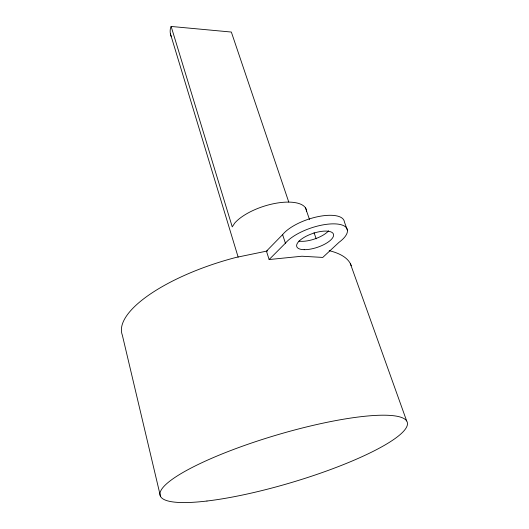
<?xml version="1.0" encoding="UTF-8"?>
<svg xmlns="http://www.w3.org/2000/svg" width="529" height="529" viewBox="0 0 529 529"><rect width="100%" height="100%" fill="white"/><g stroke="black" fill="none" stroke-linecap="round" stroke-linejoin="round"><path stroke-width="0.79" d="M288.735 201.972L231.345 32.051L171.132 26.45L170.556 27.839A35.602 21.345 -18.9 0 0 171.33 36.719M269.129 259.547L285.567 243.029A33.902 12.789 -18.7 0 1 332.82 223.86A33.902 12.789 -18.7 0 1 339.096 242.256L322.763 257.425L301.874 256.228L269.129 259.547L266.457 251.156L282.751 234.479A33.757 13.007 -18.7 0 1 318.22 216.599A33.757 13.007 -18.7 0 1 344.405 221.955L347.447 230.34M267.714 250.898L235.789 257.491A119.62 41.355 -16.5 0 0 122.344 335.161L160.446 496.295M350.324 263.581L406.656 420.932M305.491 207.877L309.498 219.482M314.041 232.634L316.177 238.824M282.625 234.697L285.435 243.247M171.132 26.45L232.244 226.862L234.856 222.921A39.563 16.134 -17.9 0 1 277.11 203.057A39.563 16.134 -17.9 0 1 306.602 211.23M170.378 33.677L238.143 257.107M329.19 250.673A119.62 41.355 -16.5 0 1 351.243 265.743M328.628 230.836A19.282 7.426 -18.7 0 1 298.892 241.118M206.958 501.023A128.891 24.876 -16.5 0 0 406.186 427.816A128.891 24.876 -16.5 0 0 237.977 447.818A128.891 24.876 -16.5 0 0 206.958 501.023M304.175 249.675A19.368 7.3 -18.7 0 0 333.495 235.98A19.368 7.3 -18.7 0 0 307.653 235.517A19.368 7.3 -18.7 0 0 304.175 249.675"/></g></svg>
